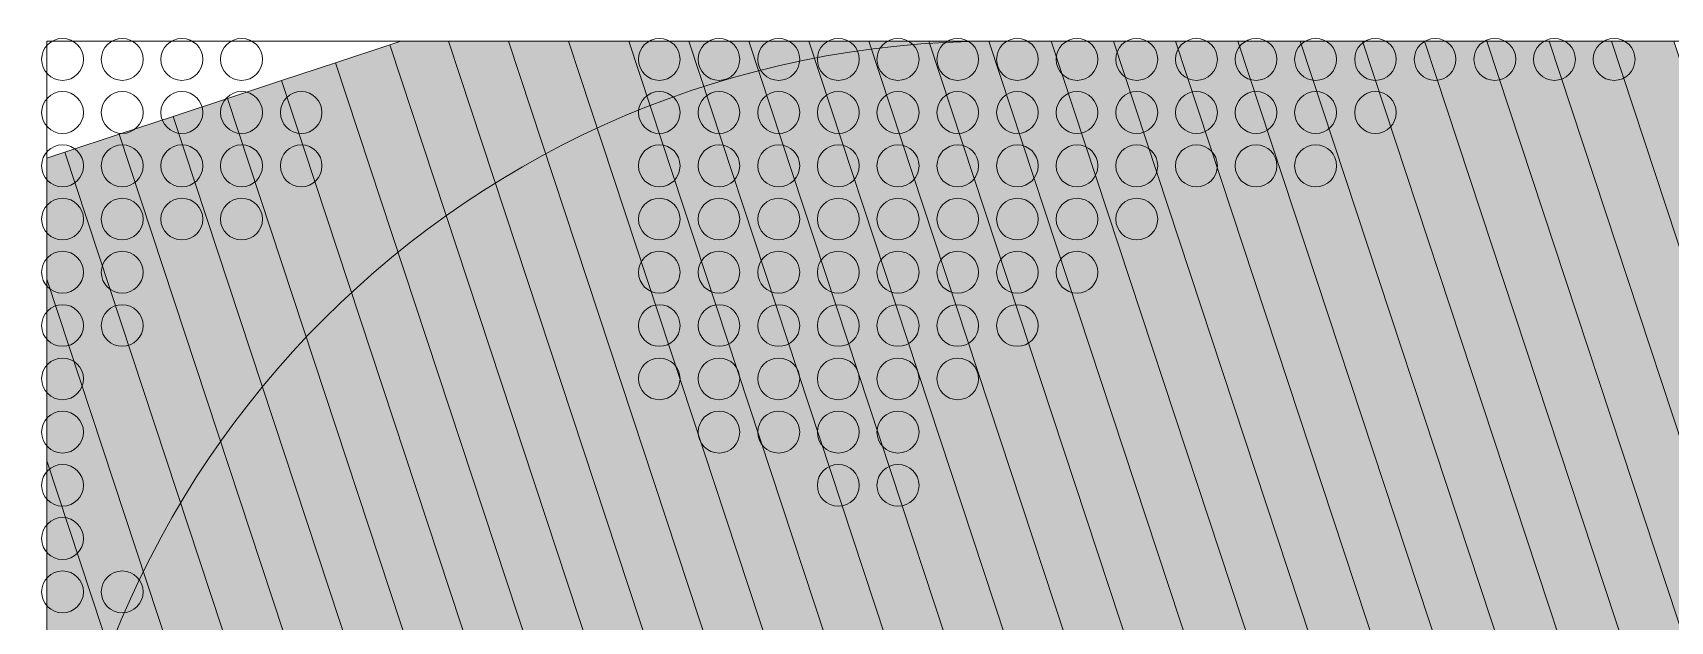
# Model space of a CAD drawing. Header units: inches. Extents: x 243 to 900, y -519 to -86.
# Drawn here: x 436.9 to 504.8, y -191.2 to -166.8 of the extents above; entities that cross this region are included whole.
import ezdxf

# ---------------------------------------------------------------- set-up
doc = ezdxf.new("R2010")
doc.units = ezdxf.units.IN
doc.header["$MEASUREMENT"] = 0
doc.layers.add('Layer 1', color=7, linetype='Continuous')

# ---------------------------------------------------------------- blocks, each defined once
blk = doc.blocks.new('block 3')
at = {"layer": 'Layer 1', "lineweight": 0}
blk.add_open_spline([(898.138, -484.267), (898.138, -494.991), (889.368, -503.763), (878.645, -503.763), (878.645, -503.763), (266.12, -503.763), (266.12, -503.763), (255.397, -503.763), (246.624, -494.991), (246.624, -484.267), (246.624, -484.267), (246.624, -108.507), (246.624, -108.507), (246.624, -97.783), (255.397, -89.011), (266.12, -89.011), (266.12, -89.011), (878.645, -89.011), (878.645, -89.011), (889.368, -89.011), (898.138, -97.783), (898.138, -108.507), (898.138, -108.507), (898.138, -484.267), (898.138, -484.267)], degree=3, knots=[0, 0, 0, 0, 1, 1, 1, 2, 2, 2, 3, 3, 3, 4, 4, 4, 5, 5, 5, 6, 6, 6, 7, 7, 7, 8, 8, 8, 8], dxfattribs=at)
blk = doc.blocks.new('block 2')
at = {"layer": 'Layer 1'}
blk.add_blockref('block 3', (0, 0), dxfattribs=at)
blk = doc.blocks.new('block 18')
at = {"layer": 'Layer 1', "lineweight": 0}
for points in [[(438.985, -167.885), (438.985, -168.358), (438.589, -168.754), (438.118, -168.754), (437.629, -168.754), (437.246, -168.358), (437.246, -167.885), (437.246, -167.399), (437.629, -167.017), (438.118, -167.017), (438.589, -167.017), (438.985, -167.399), (438.985, -167.885)], [(441.457, -167.885), (441.457, -168.358), (441.061, -168.754), (440.59, -168.754), (440.114, -168.754), (439.72, -168.358), (439.72, -167.885), (439.72, -167.399), (440.114, -167.017), (440.59, -167.017), (441.061, -167.017), (441.457, -167.399), (441.457, -167.885)], [(443.932, -167.885), (443.932, -168.358), (443.549, -168.754), (443.059, -168.754), (442.589, -168.754), (442.19, -168.358), (442.19, -167.885), (442.19, -167.399), (442.589, -167.017), (443.059, -167.017), (443.549, -167.017), (443.932, -167.399), (443.932, -167.885)], [(446.404, -167.885), (446.404, -168.358), (446.021, -168.754), (445.534, -168.754), (445.061, -168.754), (444.664, -168.358), (444.664, -167.885), (444.664, -167.399), (445.061, -167.017), (445.534, -167.017), (446.021, -167.017), (446.404, -167.399), (446.404, -167.885)], [(463.719, -167.885), (463.719, -168.358), (463.338, -168.754), (462.867, -168.754), (462.378, -168.754), (461.997, -168.358), (461.997, -167.885), (461.997, -167.399), (462.378, -167.017), (462.867, -167.017), (463.338, -167.017), (463.719, -167.399), (463.719, -167.885)], [(466.193, -167.885), (466.193, -168.358), (465.815, -168.754), (465.339, -168.754), (464.853, -168.754), (464.472, -168.358), (464.472, -167.885), (464.472, -167.399), (464.853, -167.017), (465.339, -167.017), (465.815, -167.017), (466.193, -167.399), (466.193, -167.885)], [(468.681, -167.885), (468.681, -168.358), (468.284, -168.754), (467.811, -168.754), (467.322, -168.754), (466.941, -168.358), (466.941, -167.885), (466.941, -167.399), (467.322, -167.017), (467.811, -167.017), (468.284, -167.017), (468.681, -167.399), (468.681, -167.885)], [(471.15, -167.885), (471.15, -168.358), (470.77, -168.754), (470.281, -168.754), (469.794, -168.754), (469.413, -168.358), (469.413, -167.885), (469.413, -167.399), (469.794, -167.017), (470.281, -167.017), (470.77, -167.017), (471.15, -167.399), (471.15, -167.885)], [(473.628, -167.885), (473.628, -168.358), (473.244, -168.754), (472.755, -168.754), (472.284, -168.754), (471.885, -168.358), (471.885, -167.885), (471.885, -167.399), (472.284, -167.017), (472.755, -167.017), (473.244, -167.017), (473.628, -167.399), (473.628, -167.885)], [(476.097, -167.885), (476.097, -168.358), (475.714, -168.754), (475.227, -168.754), (474.754, -168.754), (474.371, -168.358), (474.371, -167.885), (474.371, -167.399), (474.754, -167.017), (475.227, -167.017), (475.714, -167.017), (476.097, -167.399), (476.097, -167.885)], [(478.569, -167.885), (478.569, -168.358), (478.186, -168.754), (477.699, -168.754), (477.226, -168.754), (476.845, -168.358), (476.845, -167.885), (476.845, -167.399), (477.226, -167.017), (477.699, -167.017), (478.186, -167.017), (478.569, -167.399), (478.569, -167.885)], [(481.041, -167.885), (481.041, -168.358), (480.66, -168.754), (480.184, -168.754), (479.698, -168.754), (479.317, -168.358), (479.317, -167.885), (479.317, -167.399), (479.698, -167.017), (480.184, -167.017), (480.66, -167.017), (481.041, -167.399), (481.041, -167.885)], [(483.526, -167.885), (483.526, -168.358), (483.132, -168.754), (482.659, -168.754), (482.17, -168.754), (481.789, -168.358), (481.789, -167.885), (481.789, -167.399), (482.17, -167.017), (482.659, -167.017), (483.132, -167.017), (483.526, -167.399), (483.526, -167.885)], [(485.998, -167.885), (485.998, -168.358), (485.602, -168.754), (485.131, -168.754), (484.658, -168.754), (484.259, -168.358), (484.259, -167.885), (484.259, -167.399), (484.658, -167.017), (485.131, -167.017), (485.602, -167.017), (485.998, -167.399), (485.998, -167.885)], [(488.47, -167.885), (488.47, -168.358), (488.076, -168.754), (487.603, -168.754), (487.127, -168.754), (486.733, -168.358), (486.733, -167.885), (486.733, -167.399), (487.127, -167.017), (487.603, -167.017), (488.076, -167.017), (488.47, -167.399), (488.47, -167.885)], [(490.942, -167.885), (490.942, -168.358), (490.562, -168.754), (490.073, -168.754), (489.602, -168.754), (489.203, -168.358), (489.203, -167.885), (489.203, -167.399), (489.602, -167.017), (490.073, -167.017), (490.562, -167.017), (490.942, -167.399), (490.942, -167.885)], [(493.417, -167.885), (493.417, -168.358), (493.036, -168.754), (492.547, -168.754), (492.074, -168.754), (491.693, -168.358), (491.693, -167.885), (491.693, -167.399), (492.074, -167.017), (492.547, -167.017), (493.036, -167.017), (493.417, -167.399), (493.417, -167.885)], [(495.889, -167.885), (495.889, -168.358), (495.506, -168.754), (495.032, -168.754), (494.546, -168.754), (494.165, -168.358), (494.165, -167.885), (494.165, -167.399), (494.546, -167.017), (495.032, -167.017), (495.506, -167.017), (495.889, -167.399), (495.889, -167.885)], [(498.374, -167.885), (498.374, -168.358), (497.978, -168.754), (497.504, -168.754), (497.018, -168.754), (496.637, -168.358), (496.637, -167.885), (496.637, -167.399), (497.018, -167.017), (497.504, -167.017), (497.978, -167.017), (498.374, -167.399), (498.374, -167.885)], [(500.846, -167.885), (500.846, -168.358), (500.447, -168.754), (499.979, -168.754), (499.503, -168.754), (499.107, -168.358), (499.107, -167.885), (499.107, -167.399), (499.503, -167.017), (499.979, -167.017), (500.447, -167.017), (500.846, -167.399), (500.846, -167.885)], [(503.318, -167.885), (503.318, -168.358), (502.94, -168.754), (502.448, -168.754), (501.975, -168.754), (501.581, -168.358), (501.581, -167.885), (501.581, -167.399), (501.975, -167.017), (502.448, -167.017), (502.94, -167.017), (503.318, -167.399), (503.318, -167.885)]]:
    blk.add_open_spline(points, degree=3, knots=[0, 0, 0, 0, 1, 1, 1, 2, 2, 2, 3, 3, 3, 4, 4, 4, 4], dxfattribs=at)
blk = doc.blocks.new('block 19')
at = {"layer": 'Layer 1', "lineweight": 0}
for points in [[(438.985, -170.085), (438.985, -170.554), (438.589, -170.952), (438.118, -170.952), (437.629, -170.952), (437.246, -170.554), (437.246, -170.085), (437.246, -169.609), (437.629, -169.212), (438.118, -169.212), (438.589, -169.212), (438.985, -169.609), (438.985, -170.085)], [(441.457, -170.085), (441.457, -170.554), (441.061, -170.952), (440.59, -170.952), (440.114, -170.952), (439.72, -170.554), (439.72, -170.085), (439.72, -169.609), (440.114, -169.212), (440.59, -169.212), (441.061, -169.212), (441.457, -169.609), (441.457, -170.085)], [(443.932, -170.085), (443.932, -170.554), (443.549, -170.952), (443.059, -170.952), (442.589, -170.952), (442.19, -170.554), (442.19, -170.085), (442.19, -169.609), (442.589, -169.212), (443.059, -169.212), (443.549, -169.212), (443.932, -169.609), (443.932, -170.085)], [(446.404, -170.085), (446.404, -170.554), (446.021, -170.952), (445.534, -170.952), (445.061, -170.952), (444.664, -170.554), (444.664, -170.085), (444.664, -169.609), (445.061, -169.212), (445.534, -169.212), (446.021, -169.212), (446.404, -169.609), (446.404, -170.085)], [(448.873, -170.085), (448.873, -170.554), (448.493, -170.952), (448.019, -170.952), (447.53, -170.952), (447.15, -170.554), (447.15, -170.085), (447.15, -169.609), (447.53, -169.212), (448.019, -169.212), (448.493, -169.212), (448.873, -169.609), (448.873, -170.085)], [(463.719, -170.085), (463.719, -170.554), (463.338, -170.952), (462.867, -170.952), (462.378, -170.952), (461.997, -170.554), (461.997, -170.085), (461.997, -169.609), (462.378, -169.212), (462.867, -169.212), (463.338, -169.212), (463.719, -169.609), (463.719, -170.085)], [(466.193, -170.085), (466.193, -170.554), (465.815, -170.952), (465.339, -170.952), (464.853, -170.952), (464.472, -170.554), (464.472, -170.085), (464.472, -169.609), (464.853, -169.212), (465.339, -169.212), (465.815, -169.212), (466.193, -169.609), (466.193, -170.085)], [(468.681, -170.085), (468.681, -170.554), (468.284, -170.952), (467.811, -170.952), (467.322, -170.952), (466.941, -170.554), (466.941, -170.085), (466.941, -169.609), (467.322, -169.212), (467.811, -169.212), (468.284, -169.212), (468.681, -169.609), (468.681, -170.085)], [(471.15, -170.085), (471.15, -170.554), (470.77, -170.952), (470.281, -170.952), (469.794, -170.952), (469.413, -170.554), (469.413, -170.085), (469.413, -169.609), (469.794, -169.212), (470.281, -169.212), (470.77, -169.212), (471.15, -169.609), (471.15, -170.085)], [(473.628, -170.085), (473.628, -170.554), (473.244, -170.952), (472.755, -170.952), (472.284, -170.952), (471.885, -170.554), (471.885, -170.085), (471.885, -169.609), (472.284, -169.212), (472.755, -169.212), (473.244, -169.212), (473.628, -169.609), (473.628, -170.085)], [(476.097, -170.085), (476.097, -170.554), (475.714, -170.952), (475.227, -170.952), (474.754, -170.952), (474.371, -170.554), (474.371, -170.085), (474.371, -169.609), (474.754, -169.212), (475.227, -169.212), (475.714, -169.212), (476.097, -169.609), (476.097, -170.085)], [(478.569, -170.085), (478.569, -170.554), (478.186, -170.952), (477.699, -170.952), (477.226, -170.952), (476.845, -170.554), (476.845, -170.085), (476.845, -169.609), (477.226, -169.212), (477.699, -169.212), (478.186, -169.212), (478.569, -169.609), (478.569, -170.085)], [(481.041, -170.085), (481.041, -170.554), (480.66, -170.952), (480.184, -170.952), (479.698, -170.952), (479.317, -170.554), (479.317, -170.085), (479.317, -169.609), (479.698, -169.212), (480.184, -169.212), (480.66, -169.212), (481.041, -169.609), (481.041, -170.085)], [(483.526, -170.085), (483.526, -170.554), (483.132, -170.952), (482.659, -170.952), (482.17, -170.952), (481.789, -170.554), (481.789, -170.085), (481.789, -169.609), (482.17, -169.212), (482.659, -169.212), (483.132, -169.212), (483.526, -169.609), (483.526, -170.085)], [(485.998, -170.085), (485.998, -170.554), (485.602, -170.952), (485.131, -170.952), (484.658, -170.952), (484.259, -170.554), (484.259, -170.085), (484.259, -169.609), (484.658, -169.212), (485.131, -169.212), (485.602, -169.212), (485.998, -169.609), (485.998, -170.085)], [(488.47, -170.085), (488.47, -170.554), (488.076, -170.952), (487.603, -170.952), (487.127, -170.952), (486.733, -170.554), (486.733, -170.085), (486.733, -169.609), (487.127, -169.212), (487.603, -169.212), (488.076, -169.212), (488.47, -169.609), (488.47, -170.085)], [(490.942, -170.085), (490.942, -170.554), (490.562, -170.952), (490.073, -170.952), (489.602, -170.952), (489.203, -170.554), (489.203, -170.085), (489.203, -169.609), (489.602, -169.212), (490.073, -169.212), (490.562, -169.212), (490.942, -169.609), (490.942, -170.085)], [(493.417, -170.085), (493.417, -170.554), (493.036, -170.952), (492.547, -170.952), (492.074, -170.952), (491.693, -170.554), (491.693, -170.085), (491.693, -169.609), (492.074, -169.212), (492.547, -169.212), (493.036, -169.212), (493.417, -169.609), (493.417, -170.085)]]:
    blk.add_open_spline(points, degree=3, knots=[0, 0, 0, 0, 1, 1, 1, 2, 2, 2, 3, 3, 3, 4, 4, 4, 4], dxfattribs=at)
blk = doc.blocks.new('block 20')
at = {"layer": 'Layer 1', "lineweight": 0}
for points in [[(438.985, -172.295), (438.985, -172.771), (438.589, -173.166), (438.118, -173.166), (437.629, -173.166), (437.246, -172.771), (437.246, -172.295), (437.246, -171.807), (437.629, -171.427), (438.118, -171.427), (438.589, -171.427), (438.985, -171.807), (438.985, -172.295)], [(441.457, -172.295), (441.457, -172.771), (441.061, -173.166), (440.59, -173.166), (440.114, -173.166), (439.72, -172.771), (439.72, -172.295), (439.72, -171.807), (440.114, -171.427), (440.59, -171.427), (441.061, -171.427), (441.457, -171.807), (441.457, -172.295)], [(443.932, -172.295), (443.932, -172.771), (443.549, -173.166), (443.059, -173.166), (442.589, -173.166), (442.19, -172.771), (442.19, -172.295), (442.19, -171.807), (442.589, -171.427), (443.059, -171.427), (443.549, -171.427), (443.932, -171.807), (443.932, -172.295)], [(446.404, -172.295), (446.404, -172.771), (446.021, -173.166), (445.534, -173.166), (445.061, -173.166), (444.664, -172.771), (444.664, -172.295), (444.664, -171.807), (445.061, -171.427), (445.534, -171.427), (446.021, -171.427), (446.404, -171.807), (446.404, -172.295)], [(448.873, -172.295), (448.873, -172.771), (448.493, -173.166), (448.019, -173.166), (447.53, -173.166), (447.15, -172.771), (447.15, -172.295), (447.15, -171.807), (447.53, -171.427), (448.019, -171.427), (448.493, -171.427), (448.873, -171.807), (448.873, -172.295)], [(463.719, -172.295), (463.719, -172.771), (463.338, -173.166), (462.867, -173.166), (462.378, -173.166), (461.997, -172.771), (461.997, -172.295), (461.997, -171.807), (462.378, -171.427), (462.867, -171.427), (463.338, -171.427), (463.719, -171.807), (463.719, -172.295)], [(466.193, -172.295), (466.193, -172.771), (465.815, -173.166), (465.339, -173.166), (464.853, -173.166), (464.472, -172.771), (464.472, -172.295), (464.472, -171.807), (464.853, -171.427), (465.339, -171.427), (465.815, -171.427), (466.193, -171.807), (466.193, -172.295)], [(468.681, -172.295), (468.681, -172.771), (468.284, -173.166), (467.811, -173.166), (467.322, -173.166), (466.941, -172.771), (466.941, -172.295), (466.941, -171.807), (467.322, -171.427), (467.811, -171.427), (468.284, -171.427), (468.681, -171.807), (468.681, -172.295)], [(471.15, -172.295), (471.15, -172.771), (470.77, -173.166), (470.281, -173.166), (469.794, -173.166), (469.413, -172.771), (469.413, -172.295), (469.413, -171.807), (469.794, -171.427), (470.281, -171.427), (470.77, -171.427), (471.15, -171.807), (471.15, -172.295)], [(473.628, -172.295), (473.628, -172.771), (473.244, -173.166), (472.755, -173.166), (472.284, -173.166), (471.885, -172.771), (471.885, -172.295), (471.885, -171.807), (472.284, -171.427), (472.755, -171.427), (473.244, -171.427), (473.628, -171.807), (473.628, -172.295)], [(476.097, -172.295), (476.097, -172.771), (475.714, -173.166), (475.227, -173.166), (474.754, -173.166), (474.371, -172.771), (474.371, -172.295), (474.371, -171.807), (474.754, -171.427), (475.227, -171.427), (475.714, -171.427), (476.097, -171.807), (476.097, -172.295)], [(478.569, -172.295), (478.569, -172.771), (478.186, -173.166), (477.699, -173.166), (477.226, -173.166), (476.845, -172.771), (476.845, -172.295), (476.845, -171.807), (477.226, -171.427), (477.699, -171.427), (478.186, -171.427), (478.569, -171.807), (478.569, -172.295)], [(481.041, -172.295), (481.041, -172.771), (480.66, -173.166), (480.184, -173.166), (479.698, -173.166), (479.317, -172.771), (479.317, -172.295), (479.317, -171.807), (479.698, -171.427), (480.184, -171.427), (480.66, -171.427), (481.041, -171.807), (481.041, -172.295)], [(483.526, -172.295), (483.526, -172.771), (483.132, -173.166), (482.659, -173.166), (482.17, -173.166), (481.789, -172.771), (481.789, -172.295), (481.789, -171.807), (482.17, -171.427), (482.659, -171.427), (483.132, -171.427), (483.526, -171.807), (483.526, -172.295)], [(485.998, -172.295), (485.998, -172.771), (485.602, -173.166), (485.131, -173.166), (484.658, -173.166), (484.259, -172.771), (484.259, -172.295), (484.259, -171.807), (484.658, -171.427), (485.131, -171.427), (485.602, -171.427), (485.998, -171.807), (485.998, -172.295)], [(488.47, -172.295), (488.47, -172.771), (488.076, -173.166), (487.603, -173.166), (487.127, -173.166), (486.733, -172.771), (486.733, -172.295), (486.733, -171.807), (487.127, -171.427), (487.603, -171.427), (488.076, -171.427), (488.47, -171.807), (488.47, -172.295)], [(490.942, -172.295), (490.942, -172.771), (490.562, -173.166), (490.073, -173.166), (489.602, -173.166), (489.203, -172.771), (489.203, -172.295), (489.203, -171.807), (489.602, -171.427), (490.073, -171.427), (490.562, -171.427), (490.942, -171.807), (490.942, -172.295)]]:
    blk.add_open_spline(points, degree=3, knots=[0, 0, 0, 0, 1, 1, 1, 2, 2, 2, 3, 3, 3, 4, 4, 4, 4], dxfattribs=at)
blk = doc.blocks.new('block 21')
at = {"layer": 'Layer 1', "lineweight": 0}
for points in [[(438.985, -174.509), (438.985, -174.981), (438.589, -175.363), (438.118, -175.363), (437.629, -175.363), (437.246, -174.981), (437.246, -174.509), (437.246, -174.021), (437.629, -173.639), (438.118, -173.639), (438.589, -173.639), (438.985, -174.021), (438.985, -174.509)], [(441.457, -174.509), (441.457, -174.981), (441.061, -175.363), (440.59, -175.363), (440.114, -175.363), (439.72, -174.981), (439.72, -174.509), (439.72, -174.021), (440.114, -173.639), (440.59, -173.639), (441.061, -173.639), (441.457, -174.021), (441.457, -174.509)], [(443.932, -174.509), (443.932, -174.981), (443.549, -175.363), (443.059, -175.363), (442.589, -175.363), (442.19, -174.981), (442.19, -174.509), (442.19, -174.021), (442.589, -173.639), (443.059, -173.639), (443.549, -173.639), (443.932, -174.021), (443.932, -174.509)], [(446.404, -174.509), (446.404, -174.981), (446.021, -175.363), (445.534, -175.363), (445.061, -175.363), (444.664, -174.981), (444.664, -174.509), (444.664, -174.021), (445.061, -173.639), (445.534, -173.639), (446.021, -173.639), (446.404, -174.021), (446.404, -174.509)], [(463.719, -174.509), (463.719, -174.981), (463.338, -175.363), (462.867, -175.363), (462.378, -175.363), (461.997, -174.981), (461.997, -174.509), (461.997, -174.021), (462.378, -173.639), (462.867, -173.639), (463.338, -173.639), (463.719, -174.021), (463.719, -174.509)], [(466.193, -174.509), (466.193, -174.981), (465.815, -175.363), (465.339, -175.363), (464.853, -175.363), (464.472, -174.981), (464.472, -174.509), (464.472, -174.021), (464.853, -173.639), (465.339, -173.639), (465.815, -173.639), (466.193, -174.021), (466.193, -174.509)], [(468.681, -174.509), (468.681, -174.981), (468.284, -175.363), (467.811, -175.363), (467.322, -175.363), (466.941, -174.981), (466.941, -174.509), (466.941, -174.021), (467.322, -173.639), (467.811, -173.639), (468.284, -173.639), (468.681, -174.021), (468.681, -174.509)], [(471.15, -174.509), (471.15, -174.981), (470.77, -175.363), (470.281, -175.363), (469.794, -175.363), (469.413, -174.981), (469.413, -174.509), (469.413, -174.021), (469.794, -173.639), (470.281, -173.639), (470.77, -173.639), (471.15, -174.021), (471.15, -174.509)], [(473.628, -174.509), (473.628, -174.981), (473.244, -175.363), (472.755, -175.363), (472.284, -175.363), (471.885, -174.981), (471.885, -174.509), (471.885, -174.021), (472.284, -173.639), (472.755, -173.639), (473.244, -173.639), (473.628, -174.021), (473.628, -174.509)], [(476.097, -174.509), (476.097, -174.981), (475.714, -175.363), (475.227, -175.363), (474.754, -175.363), (474.371, -174.981), (474.371, -174.509), (474.371, -174.021), (474.754, -173.639), (475.227, -173.639), (475.714, -173.639), (476.097, -174.021), (476.097, -174.509)], [(478.569, -174.509), (478.569, -174.981), (478.186, -175.363), (477.699, -175.363), (477.226, -175.363), (476.845, -174.981), (476.845, -174.509), (476.845, -174.021), (477.226, -173.639), (477.699, -173.639), (478.186, -173.639), (478.569, -174.021), (478.569, -174.509)], [(481.041, -174.509), (481.041, -174.981), (480.66, -175.363), (480.184, -175.363), (479.698, -175.363), (479.317, -174.981), (479.317, -174.509), (479.317, -174.021), (479.698, -173.639), (480.184, -173.639), (480.66, -173.639), (481.041, -174.021), (481.041, -174.509)], [(483.526, -174.509), (483.526, -174.981), (483.132, -175.363), (482.659, -175.363), (482.17, -175.363), (481.789, -174.981), (481.789, -174.509), (481.789, -174.021), (482.17, -173.639), (482.659, -173.639), (483.132, -173.639), (483.526, -174.021), (483.526, -174.509)]]:
    blk.add_open_spline(points, degree=3, knots=[0, 0, 0, 0, 1, 1, 1, 2, 2, 2, 3, 3, 3, 4, 4, 4, 4], dxfattribs=at)
blk = doc.blocks.new('block 22')
at = {"layer": 'Layer 1', "lineweight": 0}
for points in [[(438.985, -176.706), (438.985, -177.178), (438.589, -177.573), (438.118, -177.573), (437.629, -177.573), (437.246, -177.178), (437.246, -176.706), (437.246, -176.232), (437.629, -175.835), (438.118, -175.835), (438.589, -175.835), (438.985, -176.232), (438.985, -176.706)], [(441.457, -176.706), (441.457, -177.178), (441.061, -177.573), (440.59, -177.573), (440.114, -177.573), (439.72, -177.178), (439.72, -176.706), (439.72, -176.232), (440.114, -175.835), (440.59, -175.835), (441.061, -175.835), (441.457, -176.232), (441.457, -176.706)], [(463.719, -176.706), (463.719, -177.178), (463.338, -177.573), (462.867, -177.573), (462.378, -177.573), (461.997, -177.178), (461.997, -176.706), (461.997, -176.232), (462.378, -175.835), (462.867, -175.835), (463.338, -175.835), (463.719, -176.232), (463.719, -176.706)], [(466.193, -176.706), (466.193, -177.178), (465.815, -177.573), (465.339, -177.573), (464.853, -177.573), (464.472, -177.178), (464.472, -176.706), (464.472, -176.232), (464.853, -175.835), (465.339, -175.835), (465.815, -175.835), (466.193, -176.232), (466.193, -176.706)], [(468.681, -176.706), (468.681, -177.178), (468.284, -177.573), (467.811, -177.573), (467.322, -177.573), (466.941, -177.178), (466.941, -176.706), (466.941, -176.232), (467.322, -175.835), (467.811, -175.835), (468.284, -175.835), (468.681, -176.232), (468.681, -176.706)], [(471.15, -176.706), (471.15, -177.178), (470.77, -177.573), (470.281, -177.573), (469.794, -177.573), (469.413, -177.178), (469.413, -176.706), (469.413, -176.232), (469.794, -175.835), (470.281, -175.835), (470.77, -175.835), (471.15, -176.232), (471.15, -176.706)], [(473.628, -176.706), (473.628, -177.178), (473.244, -177.573), (472.755, -177.573), (472.284, -177.573), (471.885, -177.178), (471.885, -176.706), (471.885, -176.232), (472.284, -175.835), (472.755, -175.835), (473.244, -175.835), (473.628, -176.232), (473.628, -176.706)], [(476.097, -176.706), (476.097, -177.178), (475.714, -177.573), (475.227, -177.573), (474.754, -177.573), (474.371, -177.178), (474.371, -176.706), (474.371, -176.232), (474.754, -175.835), (475.227, -175.835), (475.714, -175.835), (476.097, -176.232), (476.097, -176.706)], [(478.569, -176.706), (478.569, -177.178), (478.186, -177.573), (477.699, -177.573), (477.226, -177.573), (476.845, -177.178), (476.845, -176.706), (476.845, -176.232), (477.226, -175.835), (477.699, -175.835), (478.186, -175.835), (478.569, -176.232), (478.569, -176.706)], [(481.041, -176.706), (481.041, -177.178), (480.66, -177.573), (480.184, -177.573), (479.698, -177.573), (479.317, -177.178), (479.317, -176.706), (479.317, -176.232), (479.698, -175.835), (480.184, -175.835), (480.66, -175.835), (481.041, -176.232), (481.041, -176.706)]]:
    blk.add_open_spline(points, degree=3, knots=[0, 0, 0, 0, 1, 1, 1, 2, 2, 2, 3, 3, 3, 4, 4, 4, 4], dxfattribs=at)
blk = doc.blocks.new('block 23')
at = {"layer": 'Layer 1', "lineweight": 0}
for points in [[(438.985, -178.917), (438.985, -179.393), (438.589, -179.773), (438.118, -179.773), (437.629, -179.773), (437.246, -179.393), (437.246, -178.917), (437.246, -178.429), (437.629, -178.048), (438.118, -178.048), (438.589, -178.048), (438.985, -178.429), (438.985, -178.917)], [(441.457, -178.917), (441.457, -179.393), (441.061, -179.773), (440.59, -179.773), (440.114, -179.773), (439.72, -179.393), (439.72, -178.917), (439.72, -178.429), (440.114, -178.048), (440.59, -178.048), (441.061, -178.048), (441.457, -178.429), (441.457, -178.917)], [(463.719, -178.917), (463.719, -179.393), (463.338, -179.773), (462.867, -179.773), (462.378, -179.773), (461.997, -179.393), (461.997, -178.917), (461.997, -178.429), (462.378, -178.048), (462.867, -178.048), (463.338, -178.048), (463.719, -178.429), (463.719, -178.917)], [(466.193, -178.917), (466.193, -179.393), (465.815, -179.773), (465.339, -179.773), (464.853, -179.773), (464.472, -179.393), (464.472, -178.917), (464.472, -178.429), (464.853, -178.048), (465.339, -178.048), (465.815, -178.048), (466.193, -178.429), (466.193, -178.917)], [(468.681, -178.917), (468.681, -179.393), (468.284, -179.773), (467.811, -179.773), (467.322, -179.773), (466.941, -179.393), (466.941, -178.917), (466.941, -178.429), (467.322, -178.048), (467.811, -178.048), (468.284, -178.048), (468.681, -178.429), (468.681, -178.917)], [(471.15, -178.917), (471.15, -179.393), (470.77, -179.773), (470.281, -179.773), (469.794, -179.773), (469.413, -179.393), (469.413, -178.917), (469.413, -178.429), (469.794, -178.048), (470.281, -178.048), (470.77, -178.048), (471.15, -178.429), (471.15, -178.917)], [(473.628, -178.917), (473.628, -179.393), (473.244, -179.773), (472.755, -179.773), (472.284, -179.773), (471.885, -179.393), (471.885, -178.917), (471.885, -178.429), (472.284, -178.048), (472.755, -178.048), (473.244, -178.048), (473.628, -178.429), (473.628, -178.917)], [(476.097, -178.917), (476.097, -179.393), (475.714, -179.773), (475.227, -179.773), (474.754, -179.773), (474.371, -179.393), (474.371, -178.917), (474.371, -178.429), (474.754, -178.048), (475.227, -178.048), (475.714, -178.048), (476.097, -178.429), (476.097, -178.917)], [(478.569, -178.917), (478.569, -179.393), (478.186, -179.773), (477.699, -179.773), (477.226, -179.773), (476.845, -179.393), (476.845, -178.917), (476.845, -178.429), (477.226, -178.048), (477.699, -178.048), (478.186, -178.048), (478.569, -178.429), (478.569, -178.917)]]:
    blk.add_open_spline(points, degree=3, knots=[0, 0, 0, 0, 1, 1, 1, 2, 2, 2, 3, 3, 3, 4, 4, 4, 4], dxfattribs=at)
blk = doc.blocks.new('block 24')
at = {"layer": 'Layer 1', "lineweight": 0}
for points in [[(438.985, -181.115), (438.985, -181.604), (438.589, -181.985), (438.118, -181.985), (437.629, -181.985), (437.246, -181.604), (437.246, -181.115), (437.246, -180.643), (437.629, -180.262), (438.118, -180.262), (438.589, -180.262), (438.985, -180.643), (438.985, -181.115)], [(463.719, -181.115), (463.719, -181.604), (463.338, -181.985), (462.867, -181.985), (462.378, -181.985), (461.997, -181.604), (461.997, -181.115), (461.997, -180.643), (462.378, -180.262), (462.867, -180.262), (463.338, -180.262), (463.719, -180.643), (463.719, -181.115)], [(466.193, -181.115), (466.193, -181.604), (465.815, -181.985), (465.339, -181.985), (464.853, -181.985), (464.472, -181.604), (464.472, -181.115), (464.472, -180.643), (464.853, -180.262), (465.339, -180.262), (465.815, -180.262), (466.193, -180.643), (466.193, -181.115)], [(468.681, -181.115), (468.681, -181.604), (468.284, -181.985), (467.811, -181.985), (467.322, -181.985), (466.941, -181.604), (466.941, -181.115), (466.941, -180.643), (467.322, -180.262), (467.811, -180.262), (468.284, -180.262), (468.681, -180.643), (468.681, -181.115)], [(471.15, -181.115), (471.15, -181.604), (470.77, -181.985), (470.281, -181.985), (469.794, -181.985), (469.413, -181.604), (469.413, -181.115), (469.413, -180.643), (469.794, -180.262), (470.281, -180.262), (470.77, -180.262), (471.15, -180.643), (471.15, -181.115)], [(473.628, -181.115), (473.628, -181.604), (473.244, -181.985), (472.755, -181.985), (472.284, -181.985), (471.885, -181.604), (471.885, -181.115), (471.885, -180.643), (472.284, -180.262), (472.755, -180.262), (473.244, -180.262), (473.628, -180.643), (473.628, -181.115)], [(476.097, -181.115), (476.097, -181.604), (475.714, -181.985), (475.227, -181.985), (474.754, -181.985), (474.371, -181.604), (474.371, -181.115), (474.371, -180.643), (474.754, -180.262), (475.227, -180.262), (475.714, -180.262), (476.097, -180.643), (476.097, -181.115)]]:
    blk.add_open_spline(points, degree=3, knots=[0, 0, 0, 0, 1, 1, 1, 2, 2, 2, 3, 3, 3, 4, 4, 4, 4], dxfattribs=at)
blk = doc.blocks.new('block 25')
at = {"layer": 'Layer 1', "lineweight": 0}
for points in [[(438.985, -183.331), (438.985, -183.8), (438.589, -184.196), (438.118, -184.196), (437.629, -184.196), (437.246, -183.8), (437.246, -183.331), (437.246, -182.855), (437.629, -182.457), (438.118, -182.457), (438.589, -182.457), (438.985, -182.855), (438.985, -183.331)], [(466.193, -183.331), (466.193, -183.8), (465.815, -184.196), (465.339, -184.196), (464.853, -184.196), (464.472, -183.8), (464.472, -183.331), (464.472, -182.855), (464.853, -182.457), (465.339, -182.457), (465.815, -182.457), (466.193, -182.855), (466.193, -183.331)], [(468.681, -183.331), (468.681, -183.8), (468.284, -184.196), (467.811, -184.196), (467.322, -184.196), (466.941, -183.8), (466.941, -183.331), (466.941, -182.855), (467.322, -182.457), (467.811, -182.457), (468.284, -182.457), (468.681, -182.855), (468.681, -183.331)], [(471.15, -183.331), (471.15, -183.8), (470.77, -184.196), (470.281, -184.196), (469.794, -184.196), (469.413, -183.8), (469.413, -183.331), (469.413, -182.855), (469.794, -182.457), (470.281, -182.457), (470.77, -182.457), (471.15, -182.855), (471.15, -183.331)], [(473.628, -183.331), (473.628, -183.8), (473.244, -184.196), (472.755, -184.196), (472.284, -184.196), (471.885, -183.8), (471.885, -183.331), (471.885, -182.855), (472.284, -182.457), (472.755, -182.457), (473.244, -182.457), (473.628, -182.855), (473.628, -183.331)]]:
    blk.add_open_spline(points, degree=3, knots=[0, 0, 0, 0, 1, 1, 1, 2, 2, 2, 3, 3, 3, 4, 4, 4, 4], dxfattribs=at)
blk = doc.blocks.new('block 26')
at = {"layer": 'Layer 1', "lineweight": 0}
for points in [[(438.985, -185.539), (438.985, -186.015), (438.589, -186.395), (438.118, -186.395), (437.629, -186.395), (437.246, -186.015), (437.246, -185.539), (437.246, -185.053), (437.629, -184.672), (438.118, -184.672), (438.589, -184.672), (438.985, -185.053), (438.985, -185.539)], [(471.15, -185.539), (471.15, -186.015), (470.77, -186.395), (470.281, -186.395), (469.794, -186.395), (469.413, -186.015), (469.413, -185.539), (469.413, -185.053), (469.794, -184.672), (470.281, -184.672), (470.77, -184.672), (471.15, -185.053), (471.15, -185.539)], [(473.628, -185.539), (473.628, -186.015), (473.244, -186.395), (472.755, -186.395), (472.284, -186.395), (471.885, -186.015), (471.885, -185.539), (471.885, -185.053), (472.284, -184.672), (472.755, -184.672), (473.244, -184.672), (473.628, -185.053), (473.628, -185.539)]]:
    blk.add_open_spline(points, degree=3, knots=[0, 0, 0, 0, 1, 1, 1, 2, 2, 2, 3, 3, 3, 4, 4, 4, 4], dxfattribs=at)
blk = doc.blocks.new('block 27')
at = {"layer": 'Layer 1', "lineweight": 0}
blk.add_open_spline([(438.985, -187.738), (438.985, -188.227), (438.589, -188.606), (438.118, -188.606), (437.629, -188.606), (437.246, -188.227), (437.246, -187.738), (437.246, -187.265), (437.629, -186.868), (438.118, -186.868), (438.589, -186.868), (438.985, -187.265), (438.985, -187.738)], degree=3, knots=[0, 0, 0, 0, 1, 1, 1, 2, 2, 2, 3, 3, 3, 4, 4, 4, 4], dxfattribs=at)
blk = doc.blocks.new('block 28')
at = {"layer": 'Layer 1', "lineweight": 0}
for points in [[(438.985, -189.949), (438.985, -190.424), (438.589, -190.821), (438.118, -190.821), (437.629, -190.821), (437.246, -190.424), (437.246, -189.949), (437.246, -189.477), (437.629, -189.081), (438.118, -189.081), (438.589, -189.081), (438.985, -189.477), (438.985, -189.949)], [(441.457, -189.949), (441.457, -190.424), (441.061, -190.821), (440.59, -190.821), (440.114, -190.821), (439.72, -190.424), (439.72, -189.949), (439.72, -189.477), (440.114, -189.081), (440.59, -189.081), (441.061, -189.081), (441.457, -189.477), (441.457, -189.949)]]:
    blk.add_open_spline(points, degree=3, knots=[0, 0, 0, 0, 1, 1, 1, 2, 2, 2, 3, 3, 3, 4, 4, 4, 4], dxfattribs=at)
blk = doc.blocks.new('block 5')
at = {"layer": 'Layer 1'}
for name in ['block 18', 'block 19', 'block 20', 'block 21', 'block 22', 'block 23', 'block 24', 'block 25', 'block 26', 'block 27', 'block 28']:
    blk.add_blockref(name, (0, 0), dxfattribs=at)
blk = doc.blocks.new('block 4')
at = {"layer": 'Layer 1'}
blk.add_blockref('block 5', (0, 0), dxfattribs=at)
blk = doc.blocks.new('block 286')
at = {"layer": 'Layer 1', "true_color": 0x1580c2}
h = blk.add_hatch(color=142, dxfattribs=at)
h.dxf.hatch_style = 2
h.paths.add_polyline_path([(497.166, -312.554), (449.436, -168.021), (451.684, -167.278), (499.656, -312.554)])
at = {"layer": 'Layer 1', "true_color": 0x1380c3}
h = blk.add_hatch(color=142, dxfattribs=at)
h.dxf.hatch_style = 2
h.paths.add_polyline_path([(499.656, -312.554), (451.684, -167.278), (452.136, -167.129), (454.121, -167.129), (502.144, -312.554)])
at = {"layer": 'Layer 1', "true_color": 0x1281c4}
h = blk.add_hatch(color=142, dxfattribs=at)
h.dxf.hatch_style = 2
h.paths.add_polyline_path([(502.144, -312.554), (454.121, -167.129), (456.612, -167.129), (504.635, -312.554)])
at = {"layer": 'Layer 1', "true_color": 0x1483c6}
h = blk.add_hatch(color=142, dxfattribs=at)
h.dxf.hatch_style = 2
h.paths.add_polyline_path([(504.635, -312.554), (456.609, -167.129), (459.1, -167.129), (507.123, -312.554)])
at = {"layer": 'Layer 1', "true_color": 0x1782c5}
h = blk.add_hatch(color=142, dxfattribs=at)
h.dxf.hatch_style = 2
h.paths.add_polyline_path([(507.123, -312.554), (459.1, -167.129), (461.59, -167.129), (509.613, -312.554)])
at = {"layer": 'Layer 1', "true_color": 0x1483c6}
h = blk.add_hatch(color=142, dxfattribs=at)
h.dxf.hatch_style = 2
h.paths.add_polyline_path([(509.613, -312.554), (461.59, -167.129), (464.078, -167.129), (512.101, -312.554)])
at = {"layer": 'Layer 1', "true_color": 0x1484c7}
h = blk.add_hatch(color=142, dxfattribs=at)
h.dxf.hatch_style = 2
h.paths.add_polyline_path([(512.101, -312.554), (464.078, -167.129), (466.569, -167.129), (514.592, -312.554)])
at = {"layer": 'Layer 1', "true_color": 0x1585c7}
h = blk.add_hatch(color=142, dxfattribs=at)
h.dxf.hatch_style = 2
h.paths.add_polyline_path([(514.592, -312.554), (466.569, -167.129), (469.057, -167.129), (517.079, -312.554)])
at = {"layer": 'Layer 1', "true_color": 0x1386c8}
h = blk.add_hatch(color=142, dxfattribs=at)
h.dxf.hatch_style = 2
h.paths.add_polyline_path([(517.079, -312.554), (469.057, -167.129), (471.547, -167.129), (519.57, -312.554)])
at = {"layer": 'Layer 1', "true_color": 0x1688c9}
h = blk.add_hatch(color=142, dxfattribs=at)
h.dxf.hatch_style = 2
h.paths.add_polyline_path([(519.57, -312.554), (471.547, -167.129), (474.035, -167.129), (522.06, -312.554)])
h = blk.add_hatch(color=142, dxfattribs=at)
h.dxf.hatch_style = 2
h.paths.add_polyline_path([(522.06, -312.554), (474.035, -167.129), (476.525, -167.129), (524.548, -312.554)])
h = blk.add_hatch(color=142, dxfattribs=at)
h.dxf.hatch_style = 2
h.paths.add_polyline_path([(524.548, -312.554), (476.525, -167.129), (479.106, -167.129), (527.131, -312.554)])
h = blk.add_hatch(color=142, dxfattribs=at)
h.dxf.hatch_style = 2
h.paths.add_polyline_path([(527.131, -312.554), (479.106, -167.129), (481.686, -167.129), (529.709, -312.554)])
at = {"layer": 'Layer 1', "true_color": 0x1386c8}
h = blk.add_hatch(color=142, dxfattribs=at)
h.dxf.hatch_style = 2
h.paths.add_polyline_path([(529.709, -312.554), (481.686, -167.129), (484.269, -167.129), (532.292, -312.554)])
at = {"layer": 'Layer 1', "true_color": 0x1585c7}
h = blk.add_hatch(color=142, dxfattribs=at)
h.dxf.hatch_style = 2
h.paths.add_polyline_path([(532.292, -312.554), (484.269, -167.129), (486.85, -167.129), (534.873, -312.554)])
at = {"layer": 'Layer 1', "true_color": 0x1484c7}
h = blk.add_hatch(color=142, dxfattribs=at)
h.dxf.hatch_style = 2
h.paths.add_polyline_path([(534.873, -312.554), (486.85, -167.129), (489.433, -167.129), (537.456, -312.554)])
at = {"layer": 'Layer 1', "true_color": 0x1483c6}
h = blk.add_hatch(color=142, dxfattribs=at)
h.dxf.hatch_style = 2
h.paths.add_polyline_path([(537.456, -312.554), (489.433, -167.129), (492.013, -167.129), (540.036, -312.554)])
at = {"layer": 'Layer 1', "true_color": 0x1782c5}
h = blk.add_hatch(color=142, dxfattribs=at)
h.dxf.hatch_style = 2
h.paths.add_polyline_path([(540.036, -312.554), (492.013, -167.129), (494.594, -167.129), (542.617, -312.554)])
at = {"layer": 'Layer 1', "true_color": 0x1483c6}
h = blk.add_hatch(color=142, dxfattribs=at)
h.dxf.hatch_style = 2
h.paths.add_polyline_path([(542.617, -312.554), (494.594, -167.129), (497.174, -167.129), (545.2, -312.554)])
at = {"layer": 'Layer 1', "true_color": 0x1281c4}
h = blk.add_hatch(color=142, dxfattribs=at)
h.dxf.hatch_style = 2
h.paths.add_polyline_path([(545.2, -312.554), (497.174, -167.129), (499.757, -167.129), (547.78, -312.554)])
at = {"layer": 'Layer 1', "true_color": 0x1380c3}
h = blk.add_hatch(color=142, dxfattribs=at)
h.dxf.hatch_style = 2
h.paths.add_polyline_path([(547.78, -312.554), (499.757, -167.129), (502.337, -167.129), (550.36, -312.554)])
at = {"layer": 'Layer 1', "true_color": 0x1580c2}
h = blk.add_hatch(color=142, dxfattribs=at)
h.dxf.hatch_style = 2
h.paths.add_polyline_path([(550.36, -312.554), (502.337, -167.129), (504.92, -167.129), (552.943, -312.554)])
at = {"layer": 'Layer 1', "true_color": 0x187fc2}
h = blk.add_hatch(color=152, dxfattribs=at)
h.dxf.hatch_style = 2
h.paths.add_polyline_path([(494.678, -312.554), (447.195, -168.761), (449.436, -168.021), (497.166, -312.554)])
at = {"layer": 'Layer 1', "true_color": 0x177dc1}
h = blk.add_hatch(color=152, dxfattribs=at)
h.dxf.hatch_style = 2
h.paths.add_polyline_path([(492.188, -312.554), (444.95, -169.502), (447.195, -168.761), (494.678, -312.554)])
at = {"layer": 'Layer 1', "true_color": 0x127cc0}
h = blk.add_hatch(color=152, dxfattribs=at)
h.dxf.hatch_style = 2
h.paths.add_polyline_path([(489.7, -312.554), (442.705, -170.243), (444.95, -169.502), (492.188, -312.554)])
at = {"layer": 'Layer 1', "true_color": 0x167bbf}
h = blk.add_hatch(color=152, dxfattribs=at)
h.dxf.hatch_style = 2
h.paths.add_polyline_path([(487.209, -312.554), (440.461, -170.984), (442.705, -170.243), (489.7, -312.554)])
at = {"layer": 'Layer 1', "true_color": 0x157abf}
h = blk.add_hatch(color=152, dxfattribs=at)
h.dxf.hatch_style = 2
h.paths.add_polyline_path([(484.719, -312.554), (438.216, -171.726), (440.461, -170.984), (487.209, -312.554)])
at = {"layer": 'Layer 1', "true_color": 0x1479be}
h = blk.add_hatch(color=152, dxfattribs=at)
h.dxf.hatch_style = 2
h.paths.add_polyline_path([(482.231, -312.554), (437.462, -176.987), (437.462, -171.974), (438.216, -171.726), (484.719, -312.554)])
at = {"layer": 'Layer 1', "true_color": 0x1279be}
h = blk.add_hatch(color=152, dxfattribs=at)
h.dxf.hatch_style = 2
h.paths.add_polyline_path([(479.743, -312.554), (437.462, -184.524), (437.462, -176.987), (482.231, -312.554)])
at = {"layer": 'Layer 1', "true_color": 0x1479be}
h = blk.add_hatch(color=152, dxfattribs=at)
h.dxf.hatch_style = 2
h.paths.add_polyline_path([(477.252, -312.554), (437.462, -192.063), (437.462, -184.524), (479.743, -312.554)])
at = {"layer": 'Layer 1', "lineweight": 0}
for points in [[(497.166, -312.554), (449.436, -168.021), (451.684, -167.278), (499.656, -312.554), (497.166, -312.554)], [(499.656, -312.554), (451.684, -167.278), (452.136, -167.129), (454.121, -167.129), (502.144, -312.554), (499.656, -312.554)], [(502.144, -312.554), (454.121, -167.129), (456.612, -167.129), (504.635, -312.554), (502.144, -312.554)], [(504.635, -312.554), (456.609, -167.129), (459.1, -167.129), (507.123, -312.554), (504.635, -312.554)], [(507.123, -312.554), (459.1, -167.129), (461.59, -167.129), (509.613, -312.554), (507.123, -312.554)], [(509.613, -312.554), (461.59, -167.129), (464.078, -167.129), (512.101, -312.554), (509.613, -312.554)], [(512.101, -312.554), (464.078, -167.129), (466.569, -167.129), (514.592, -312.554), (512.101, -312.554)], [(514.592, -312.554), (466.569, -167.129), (469.057, -167.129), (517.079, -312.554), (514.592, -312.554)], [(517.079, -312.554), (469.057, -167.129), (471.547, -167.129), (519.57, -312.554), (517.079, -312.554)], [(519.57, -312.554), (471.547, -167.129), (474.035, -167.129), (522.06, -312.554), (519.57, -312.554)], [(522.06, -312.554), (474.035, -167.129), (476.525, -167.129), (524.548, -312.554), (522.06, -312.554)], [(524.548, -312.554), (476.525, -167.129), (479.106, -167.129), (527.131, -312.554), (524.548, -312.554)], [(527.131, -312.554), (479.106, -167.129), (481.686, -167.129), (529.709, -312.554), (527.131, -312.554)], [(529.709, -312.554), (481.686, -167.129), (484.269, -167.129), (532.292, -312.554), (529.709, -312.554)], [(532.292, -312.554), (484.269, -167.129), (486.85, -167.129), (534.873, -312.554), (532.292, -312.554)], [(534.873, -312.554), (486.85, -167.129), (489.433, -167.129), (537.456, -312.554), (534.873, -312.554)], [(537.456, -312.554), (489.433, -167.129), (492.013, -167.129), (540.036, -312.554), (537.456, -312.554)], [(540.036, -312.554), (492.013, -167.129), (494.594, -167.129), (542.617, -312.554), (540.036, -312.554)], [(542.617, -312.554), (494.594, -167.129), (497.174, -167.129), (545.2, -312.554), (542.617, -312.554)], [(545.2, -312.554), (497.174, -167.129), (499.757, -167.129), (547.78, -312.554), (545.2, -312.554)], [(547.78, -312.554), (499.757, -167.129), (502.337, -167.129), (550.36, -312.554), (547.78, -312.554)], [(550.36, -312.554), (502.337, -167.129), (504.92, -167.129), (552.943, -312.554), (550.36, -312.554)], [(494.678, -312.554), (447.195, -168.761), (449.436, -168.021), (497.166, -312.554), (494.678, -312.554)], [(492.188, -312.554), (444.95, -169.502), (447.195, -168.761), (494.678, -312.554), (492.188, -312.554)], [(489.7, -312.554), (442.705, -170.243), (444.95, -169.502), (492.188, -312.554), (489.7, -312.554)], [(487.209, -312.554), (440.461, -170.984), (442.705, -170.243), (489.7, -312.554), (487.209, -312.554)], [(484.719, -312.554), (438.216, -171.726), (440.461, -170.984), (487.209, -312.554), (484.719, -312.554)], [(482.231, -312.554), (437.462, -176.987), (437.462, -171.974), (438.216, -171.726), (484.719, -312.554), (482.231, -312.554)], [(479.743, -312.554), (437.462, -184.524), (437.462, -176.987), (482.231, -312.554), (479.743, -312.554)], [(477.252, -312.554), (437.462, -192.063), (437.462, -184.524), (479.743, -312.554), (477.252, -312.554)]]:
    blk.add_lwpolyline(points, dxfattribs=at)
blk.add_open_spline([(481.091, -199.266), (481.091, -199.266), (582.602, -199.266), (582.602, -199.266), (582.602, -199.266), (582.602, -167.129), (582.602, -167.129), (582.602, -167.129), (476.726, -167.129), (476.726, -167.129), (455.041, -167.129), (437.462, -184.708), (437.462, -206.393), (437.462, -206.393), (437.462, -215.646), (437.462, -215.646), (437.462, -224.775), (440.587, -233.174), (445.814, -239.84), (440.587, -246.511), (437.462, -254.905), (437.462, -264.037), (437.462, -264.037), (437.462, -273.289), (437.462, -273.289), (437.462, -294.974), (455.041, -312.553), (476.726, -312.553), (476.726, -312.553), (552.507, -312.553), (552.507, -312.553), (552.507, -312.553), (557.61, -312.553), (557.61, -312.553), (557.61, -312.553), (582.602, -312.553), (582.602, -312.553), (582.602, -312.553), (582.602, -205.692), (582.602, -205.692), (582.602, -205.692), (552.507, -205.692), (552.507, -205.692), (552.507, -205.692), (552.507, -280.885), (552.507, -280.885), (552.507, -280.885), (481.091, -280.885), (481.091, -280.885), (474.328, -280.885), (468.85, -275.403), (468.85, -268.641), (468.85, -261.879), (474.328, -256.399), (481.091, -256.399), (481.091, -256.399), (544.345, -256.399), (544.345, -256.399), (544.345, -256.399), (544.345, -223.751), (544.345, -223.751), (544.345, -223.751), (481.091, -223.751), (481.091, -223.751), (474.328, -223.751), (468.85, -218.27), (468.85, -211.507), (468.85, -204.748), (474.328, -199.266), (481.091, -199.266)], degree=3, knots=[0, 0, 0, 0, 1, 1, 1, 2, 2, 2, 3, 3, 3, 4, 4, 4, 5, 5, 5, 6, 6, 6, 7, 7, 7, 8, 8, 8, 9, 9, 9, 10, 10, 10, 11, 11, 11, 12, 12, 12, 13, 13, 13, 14, 14, 14, 15, 15, 15, 16, 16, 16, 17, 17, 17, 18, 18, 18, 19, 19, 19, 20, 20, 20, 21, 21, 21, 22, 22, 22, 23, 23, 23, 23], dxfattribs=at)
blk = doc.blocks.new('block 285')
at = {"layer": 'Layer 1', "lineweight": 0}
blk.add_lwpolyline([(437.462, -312.553), (582.602, -312.553), (582.602, -167.129), (437.462, -167.129), (437.462, -312.553)], dxfattribs=at)
at = {"layer": 'Layer 1'}
blk.add_blockref('block 286', (0, 0), dxfattribs=at)
blk = doc.blocks.new('block 284')
at = {"layer": 'Layer 1'}
blk.add_blockref('block 285', (0, 0), dxfattribs=at)
blk = doc.blocks.new('block 283')
at = {"layer": 'Layer 1'}
blk.add_blockref('block 284', (0, 0), dxfattribs=at)

msp = doc.modelspace()

# ---------------------------------------------------------------- linework, layer by layer
at = {"layer": 'Layer 1', "lineweight": 0}
msp.add_open_spline([(771.889, -89.011), (771.889, -89.011), (266.12, -89.011), (266.12, -89.011), (255.397, -89.011), (246.624, -97.783), (246.624, -108.507), (246.624, -108.507), (246.624, -499.044), (246.624, -499.044), (246.624, -509.767), (255.397, -518.54), (266.12, -518.54), (266.12, -518.54), (371.556, -518.54), (371.556, -518.54), (400.967, -304.591), (562.913, -132.915), (771.889, -89.011)], degree=3, knots=[0, 0, 0, 0, 1, 1, 1, 2, 2, 2, 3, 3, 3, 4, 4, 4, 5, 5, 5, 6, 6, 6, 6], dxfattribs=at)

# ---------------------------------------------------------------- block references
at = {"layer": 'Layer 1'}
for name in ['block 2', 'block 4', 'block 283']:
    msp.add_blockref(name, (0, 0), dxfattribs=at)

doc.saveas('drawing.dxf')
